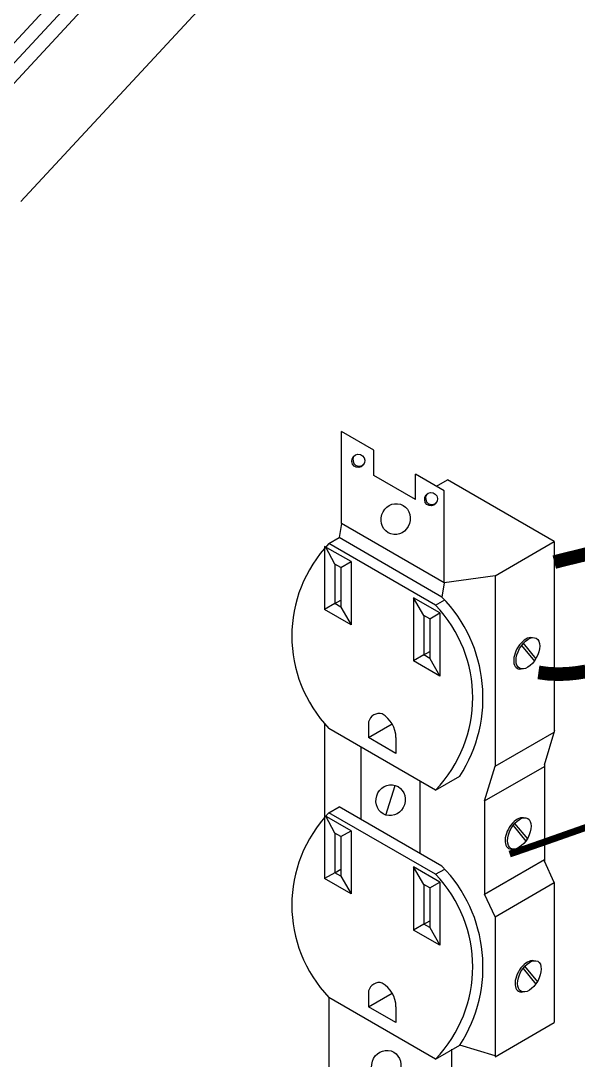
# Model space of a CAD drawing. Header units: inches. Extents: x -9 to 337, y -247 to 209.
# Drawn here: x 107.167 to 109.287, y -212.589 to -208.638 of the extents above; entities that cross this region are included whole.
import ezdxf

# ---------------------------------------------------------------- set-up
doc = ezdxf.new("R2010")
doc.units = ezdxf.units.IN
doc.header["$MEASUREMENT"] = 0
doc.layers.add('CABLE', color=5, linetype='Continuous')
doc.layers.add('CAJA', color=4, linetype='Continuous')

msp = doc.modelspace()

# ---------------------------------------------------------------- linework, layer by layer
at = {"layer": 'CABLE', "color": 5, "const_width": 0.052}
msp.add_lwpolyline([(109.196, -210.696), (109.2151, -210.6909), (109.2436, -210.6837), (109.2729, -210.6766), (109.3026, -210.6694), (109.332, -210.6621)], dxfattribs=at)
at = {"layer": 'CABLE', "color": 7, "const_width": 0.052}
msp.add_lwpolyline([(109.1357, -211.115), (109.1733, -211.1201), (109.2103, -211.1217), (109.2466, -211.1205), (109.2818, -211.1169), (109.3158, -211.1113)], dxfattribs=at)
at = {"layer": 'CABLE', "color": 3, "const_width": 0.026}
msp.add_lwpolyline([(109.3399, -211.6959), (109.2952, -211.7117), (109.2428, -211.7301), (109.1814, -211.7517), (109.1097, -211.7767), (109.0263, -211.8055)], dxfattribs=at)
at = {"layer": 'CAJA', "color": 2}
for p, q in [((108.8007, -206.9337), (106.5394, -209.37)), ((108.8389, -206.9691), (106.569, -209.4146)), ((108.877, -207.0045), (106.5989, -209.4589)), ((109.0717, -211.0124), (109.1202, -211.0718)), ((109.0778, -211.0042), (109.1263, -211.0636)), ((109.0391, -211.6969), (109.0876, -211.7563)), ((109.0452, -211.6887), (109.0937, -211.7482)), ((109.0772, -212.2402), (109.1256, -212.2996)), ((109.0833, -212.232), (109.1317, -212.2914))]:
    msp.add_line(p, q, dxfattribs=at)
at = {"layer": 'CAJA'}
for p, q in [((109.2048, -207.1294), (107.1667, -209.3252)), ((108.3864, -210.5486), (108.3864, -210.199)), ((108.5102, -210.2705), (108.3864, -210.199)), ((108.5102, -210.3668), (108.5102, -210.2705)), ((108.6687, -210.4583), (108.5102, -210.3668)), ((108.7772, -210.4246), (108.6687, -210.362)), ((108.6687, -210.4583), (108.6687, -210.362)), ((108.7772, -210.7743), (108.7772, -210.4246)), ((108.3864, -210.5486), (108.378, -210.6028)), ((108.7772, -210.7743), (108.3864, -210.5486)), ((108.339, -210.6254), (108.378, -210.6028)), ((108.7688, -210.8285), (108.378, -210.6028)), ((108.7446, -210.8596), (108.339, -210.6254)), ((108.384, -210.7164), (108.3615, -210.7034)), ((108.3615, -210.7034), (108.3615, -210.8537)), ((108.384, -210.7164), (108.384, -210.8667)), ((108.7772, -210.7743), (108.7688, -210.8285)), ((108.3615, -210.8537), (108.384, -210.8407)), ((108.384, -210.8667), (108.3615, -210.8537)), ((108.7446, -210.8596), (108.7793, -210.8395)), ((108.6995, -210.8986), (108.6995, -211.0488)), ((108.7221, -210.9116), (108.6995, -210.8986)), ((108.7221, -210.9116), (108.7221, -211.0618)), ((108.6995, -211.0488), (108.7221, -211.0358)), ((108.7221, -211.0618), (108.6995, -211.0488)), ((108.7446, -211.5621), (108.339, -211.3279)), ((108.4898, -211.3029), (108.4898, -211.363)), ((108.4898, -211.363), (108.5796, -211.3111)), ((108.5938, -211.423), (108.4898, -211.363)), ((108.5938, -211.363), (108.5938, -211.423)), ((108.4611, -211.6736), (108.4611, -211.3984)), ((108.6858, -211.8034), (108.6858, -211.5282)), ((108.7446, -211.5621), (108.8362, -211.5092)), ((108.5554, -211.6571), (108.5914, -211.5447)), ((108.339, -211.6482), (108.378, -211.6257)), ((108.7446, -211.8824), (108.339, -211.6482)), ((108.7688, -211.8513), (108.378, -211.6257)), ((108.384, -211.7393), (108.3615, -211.7263)), ((108.3615, -211.7263), (108.3615, -211.8765)), ((108.384, -211.7393), (108.384, -211.8895)), ((108.3615, -211.8765), (108.384, -211.8635)), ((108.384, -211.8895), (108.3615, -211.8765)), ((108.7446, -211.8824), (108.7793, -211.8623)), ((108.7221, -211.9344), (108.6995, -211.9214)), ((108.6995, -211.9214), (108.6995, -212.0717)), ((108.7221, -211.9344), (108.7221, -212.0847)), ((108.6995, -212.0717), (108.7221, -212.0587)), ((108.7221, -212.0847), (108.6995, -212.0717)), ((108.339, -212.3508), (108.339, -212.7505)), ((108.7446, -212.585), (108.339, -212.3508)), ((108.4898, -212.3257), (108.4898, -212.3858)), ((108.4898, -212.3858), (108.5796, -212.3339)), ((108.5938, -212.4459), (108.4898, -212.3858)), ((108.5938, -212.3858), (108.5938, -212.4459)), ((108.7446, -212.585), (108.8362, -212.5321)), ((108.8051, -212.5475), (108.8051, -213.0196))]:
    msp.add_line(p, q, dxfattribs=at)
at = {"layer": 'CAJA', "color": 3}
for p, q in [((108.7478, -210.4077), (108.7903, -210.3831)), ((109.196, -210.6173), (108.7903, -210.3831)), ((108.9708, -210.7473), (109.196, -210.6173)), ((109.196, -210.6173), (109.196, -211.3418)), ((108.9708, -210.7473), (108.7772, -210.7743)), ((108.9708, -210.7473), (108.9708, -211.4718)), ((108.3235, -211.6593), (108.3235, -211.3111)), ((108.9708, -211.4718), (109.196, -211.3418)), ((109.1585, -211.466), (109.1982, -211.3343)), ((108.931, -211.6036), (108.9708, -211.4718)), ((108.931, -211.6036), (109.1585, -211.4722)), ((109.1585, -211.466), (109.1585, -211.833)), ((108.931, -211.6036), (108.931, -211.9581)), ((108.931, -211.9581), (109.1585, -211.8267)), ((109.196, -211.9139), (109.1585, -211.833)), ((108.9708, -212.0439), (109.196, -211.9139)), ((109.196, -211.9139), (109.196, -212.446)), ((108.9708, -212.0439), (108.931, -211.9581)), ((108.9708, -212.0439), (108.9708, -212.576)), ((108.9708, -212.576), (109.196, -212.446)), ((108.9708, -212.5721), (108.8362, -212.5321))]:
    msp.add_line(p, q, dxfattribs=at)
at = {"layer": 'CAJA', "color": 1}
for p, q in [((108.4231, -210.6939), (108.3225, -210.6358)), ((108.3225, -210.6358), (108.3225, -210.8762)), ((108.3615, -210.7034), (108.3269, -210.6384)), ((108.384, -210.7164), (108.4231, -210.6939)), ((108.4231, -210.6939), (108.4231, -210.9343)), ((108.3615, -210.8537), (108.3225, -210.8762)), ((108.6605, -210.831), (108.6605, -211.0714)), ((108.7611, -210.8891), (108.6605, -210.831)), ((108.6995, -210.8986), (108.6605, -210.831)), ((108.4231, -210.9343), (108.3225, -210.8762)), ((108.384, -210.8667), (108.4231, -210.9343)), ((108.7221, -210.9116), (108.7611, -210.8891)), ((108.7611, -210.8891), (108.7611, -211.1294)), ((108.6995, -211.0488), (108.6605, -211.0714)), ((108.7611, -211.1294), (108.6605, -211.0714)), ((108.7221, -211.0618), (108.7611, -211.1294)), ((108.4231, -211.7167), (108.3225, -211.6587)), ((108.3225, -211.6587), (108.3225, -211.899)), ((108.3615, -211.7263), (108.3269, -211.6612)), ((108.384, -211.7393), (108.4231, -211.7167)), ((108.4231, -211.7167), (108.4231, -211.9571)), ((108.3615, -211.8765), (108.3225, -211.899)), ((108.6605, -211.8538), (108.6605, -212.0942)), ((108.6995, -211.9214), (108.6605, -211.8538)), ((108.7611, -211.9119), (108.6605, -211.8538)), ((108.4231, -211.9571), (108.3225, -211.899)), ((108.384, -211.8895), (108.4231, -211.9571)), ((108.7221, -211.9344), (108.7611, -211.9119)), ((108.7611, -211.9119), (108.7611, -212.1523)), ((108.6995, -212.0717), (108.6605, -212.0942)), ((108.7611, -212.1523), (108.6605, -212.0942)), ((108.7221, -212.0847), (108.7611, -212.1523))]:
    msp.add_line(p, q, dxfattribs=at)
at = {"layer": 'CAJA'}
for centre, radius, start, end in [((108.7052, -210.9767), 0.5074, 136.1903, 223.8097), ((108.3784, -211.2108), 0.5465, 326.9062, 44.4023), ((108.3784, -211.2108), 0.5074, 316.1903, 43.8097), ((108.5303, -211.3129), 0.0418, 73.9824, 166.0176), ((108.4875, -211.3642), 0.1063, 0.6903, 59.3097), ((108.7052, -211.9995), 0.5074, 136.1903, 223.8097), ((108.3784, -212.2337), 0.5074, 316.1903, 43.8097), ((108.3784, -212.2337), 0.5465, 326.9062, 44.4023), ((108.5303, -212.3358), 0.0418, 73.9824, 166.0176), ((108.4875, -212.3871), 0.1063, 0.6903, 59.3097)]:
    msp.add_arc(centre, radius, start, end, dxfattribs=at)
at = {"layer": 'CAJA', "color": 2}
for centre, major_axis, ratio in [((108.4507, -210.311), (0.0078, 0.0245), 0.93999), ((108.7273, -210.4566), (0.0078, 0.0245), 0.93999), ((108.5927, -210.5322), (0.018, 0.0562), 0.93999), ((109.0957, -211.0424), (0.0319, 0.057), 0.558709), ((108.5734, -211.6009), (0.018, 0.0562), 0.93999), ((109.0631, -211.7269), (0.0319, 0.057), 0.558709), ((109.1012, -212.2702), (0.0319, 0.057), 0.558709), ((108.557, -212.6102), (0.018, 0.0562), 0.93999)]:
    msp.add_ellipse(centre, major_axis=major_axis, ratio=ratio, dxfattribs=at)
for centre, major_axis, ratio, start_param, end_param in [((108.4543, -210.3057), (0.0078, 0.0245), 0.93999, 1.399769, 4.292419), ((108.7308, -210.4514), (0.0078, 0.0245), 0.93999, 1.399769, 4.292419), ((109.0866, -211.0424), (0.0319, 0.057), 0.558709, 0.18753, 3.558975), ((109.0539, -211.7269), (0.0319, 0.057), 0.558709, 0.18753, 3.558975), ((109.092, -212.2702), (0.0319, 0.057), 0.558709, 0.18753, 3.558975)]:
    msp.add_ellipse(centre, major_axis=major_axis, ratio=ratio, start_param=start_param, end_param=end_param, dxfattribs=at)

doc.saveas('drawing.dxf')
